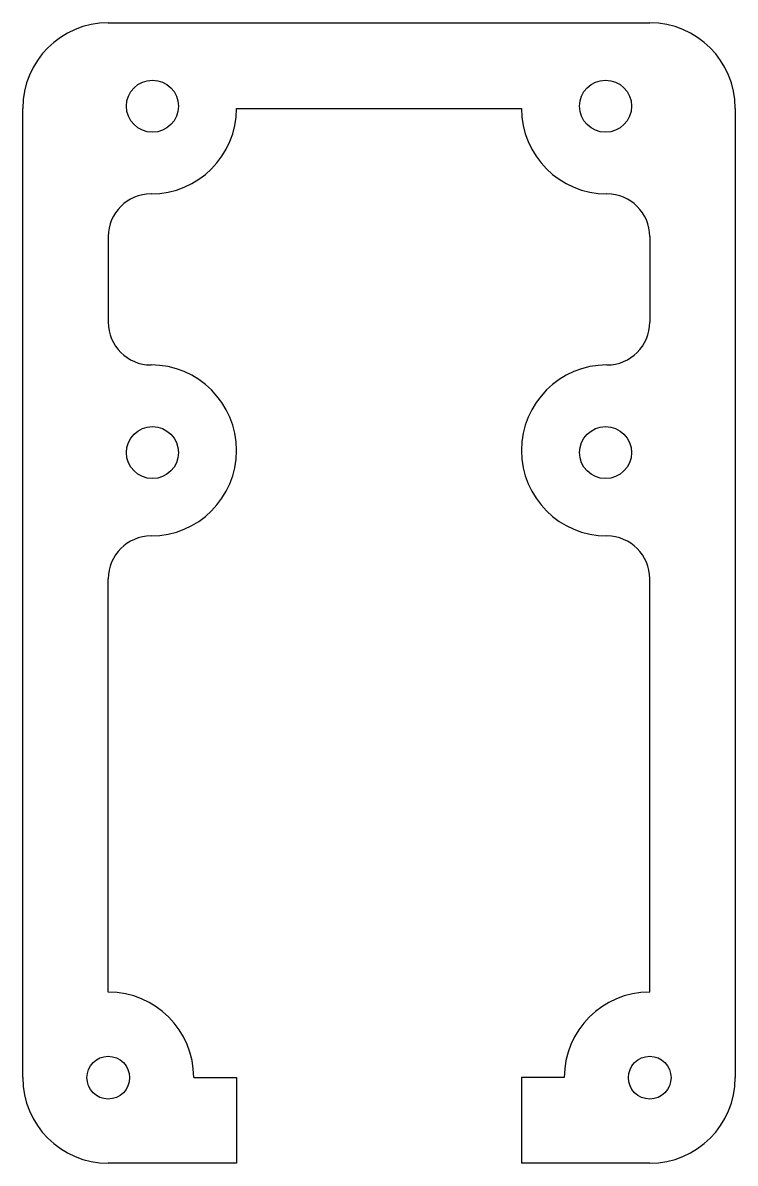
# Model space of a CAD drawing. Extents: x 70 to 120, y -140 to -60.
import ezdxf

# ---------------------------------------------------------------- set-up
doc = ezdxf.new("R2010")
doc.units = 0
doc.layers.add('BLACK', color=7, linetype='CONTINUOUS')

msp = doc.modelspace()

# ---------------------------------------------------------------- linework, layer by layer
at = {"layer": 'BLACK', "linetype": 'CONTINUOUS'}
for p, q in [((76, -60), (114, -60)), ((70, -134), (70, -66)), ((85, -66), (105, -66)), ((120, -66), (120, -134)), ((76, -75), (76, -81)), ((114, -75), (114, -81)), ((76, -128), (76, -99)), ((114, -128), (114, -99)), ((82, -134), (85, -134)), ((85, -134), (85, -140)), ((105, -134), (105, -140)), ((108, -134), (105, -134)), ((85, -140), (76, -140)), ((114, -140), (105, -140))]:
    msp.add_line(p, q, dxfattribs=at)
at = {"layer": 'BLACK'}
for centre, radius in [((79.1, -65.85), 1.825), ((110.9, -65.85), 1.825), ((79.1, -90.15), 1.825), ((110.9, -90.15), 1.825), ((76, -134), 1.5), ((114, -134), 1.5)]:
    msp.add_circle(centre, radius, dxfattribs=at)
for centre, radius, start, end in [((76, -66), 6, 90, 180), ((114, -66), 6, 0, 90), ((79, -66), 6, -90, 0), ((111, -66), 6, -180, -90), ((79, -75), 3, 90, 180), ((111, -75), 3, 0, 90), ((79, -81), 3, -180, -90), ((111, -81), 3, -90, 0), ((79, -90), 6, -90, 90), ((111, -90), 6, -270, -90), ((79, -99), 3, 90, 180), ((111, -99), 3, 0, 90), ((76, -134), 6, 0, 90), ((114, -134), 6, 90, 180), ((76, -134), 6, -180, -90), ((114, -134), 6, -90, 0)]:
    msp.add_arc(centre, radius, start, end, dxfattribs=at)

doc.saveas('drawing.dxf')
